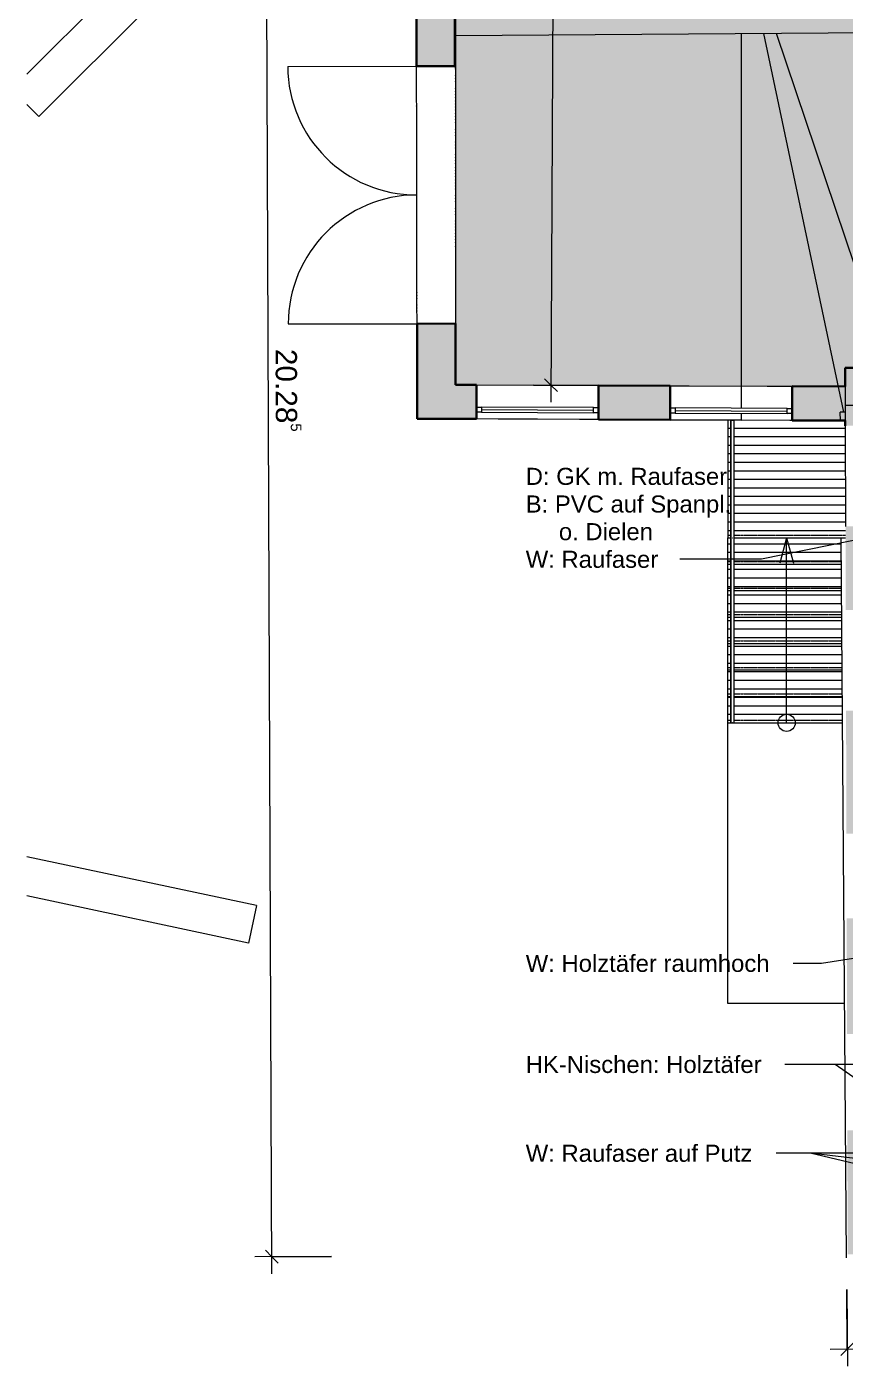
# Model space of a CAD drawing. Header units: millimetres. Extents: x -17984 to 21009, y -19333 to 10906.
# Drawn here: x -17984 to -8395, y -16073 to -370 of the extents above; entities that cross this region are included whole.
import ezdxf

# ---------------------------------------------------------------- set-up
doc = ezdxf.new("R2010")
doc.units = ezdxf.units.MM
doc.linetypes.add('Verdeckt', pattern=[3, 2, -1])
doc.linetypes.add('Über Schnittebene 1', pattern=[1, 0, -1])
for name, color, linetype, lineweight in [('A-ANNO-DIMS', 211, 'Continuous', 9), ('A-ANNO-DIMS-100', 211, 'Continuous', 9), ('A-DETL-GENF', 92, 'Continuous', 9), ('A-DETL-THIN', 151, 'Continuous', 9), ('A-DOOR', 31, 'Continuous', 9), ('A-FLOR', 192, 'Continuous', 9), ('A-FLOR-HRAL', 11, 'Continuous', 9), ('A-GLAZ', 151, 'Continuous', 9), ('A-MASS', 70, 'Continuous', 9), ('A-WALL', 113, 'Continuous', 9), ('A-WALL-PATT', 111, 'Continuous', 35), ('G-ANNO-TEXT', 231, 'Continuous', 9), ('S-STRS', 31, 'Continuous', 9), ('S-STRS-ANNO', 31, 'Continuous', 9)]:
    doc.layers.add(name, color=color, linetype=linetype, lineweight=lineweight)
doc.styles.add('Arial_1', font='arial.ttf', dxfattribs={"height": 250})
doc.styles.add('Arial_2', font='arial.ttf', dxfattribs={"height": 200})
doc.dimstyles.new('2_5mm_-_Arial', dxfattribs={"dimscale": 304.8, "dimtxt": 255.06485, "dimasz": 0.492126, "dimexe": 0.656168, "dimexo": 0.0625, "dimgap": 0.164042, "dimtad": 1, "dimlfac": 0.001, "dimrnd": 0.005, "dimzin": 0, "dimdsep": 46, "dimtxsty": 'Arial_1', "dimblk1": 'OBLIQUE', "dimblk2": 'OBLIQUE', "dimsah": 1, "dimcen": 0.09, "dimdle": 0.656168, "dimazin": 0, "dimtfac": 1, "dimtdec": 4, "dimtix": 1, "dimtmove": 0, "dimatfit": 3, "dimfxl": 2.296588, "dimfxlon": 1, "dimtvp": 1, "dimtolj": 1, "dimtzin": 0, "dimarcsym": 2})
pattern_1 = [(180, (-9770.68, -8530.01), (-1e-14, -100), [])]

# ---------------------------------------------------------------- blocks, each defined once
blk = doc.blocks.new('Fenster 1-flg - Variabel - Fenster 1-flg - Variabel-530779-Erdgeschoss HG')
at = {"layer": 'A-GLAZ'}
for p, q in [((-715, -120), (-715, -60)), ((-715, -60), (-655, -60)), ((-655, -120), (-715, -120)), ((-655, -60), (-655, -120)), ((655, -60), (-655, -60)), ((-655, -90), (655, -90)), ((-655, -120), (655, -120)), ((655, -120), (655, -60)), ((655, -60), (715, -60)), ((715, -120), (655, -120)), ((715, -60), (715, -120))]:
    blk.add_line(p, q, dxfattribs=at)
blk = doc.blocks.new('Drehflügel 2-flg - Variabel - Drehflügel 2-flg - Variabel-530877-Erdgeschoss HG')
at = {"layer": 'A-DOOR'}
for p, q in [((-1509, 1749), (-1509, 239)), ((1509, 1749), (1509, 239))]:
    blk.add_line(p, q, dxfattribs=at)
at = {"layer": 'A-DOOR', "linetype": 'Über Schnittebene 1'}
for p, q in [((-1509, 239), (1509, 239)), ((1509, -211), (-1509, -211))]:
    blk.add_line(p, q, dxfattribs=at)
at = {"layer": 'A-DOOR'}
for centre, start, end in [((-1509, 239), 360, 90), ((1509, 239), 90, 180)]:
    blk.add_arc(centre, 1509, start, end, dxfattribs=at)
blk = doc.blocks.new('Typ des oberen Holms - Oberer Geländerholm_Innen_-623101-Erdgeschoss HG')
at = {"layer": 'A-FLOR-HRAL'}
for p, q in [((-9735, -4982), (-9735, -6355)), ((-9718, -4982), (-9713, -4982)), ((-9695, -6355), (-9695, -4982)), ((-9735, -6355), (-9735, -8530)), ((-9695, -8530), (-9695, -6355))]:
    blk.add_line(p, q, dxfattribs=at)
at = {"layer": 'A-FLOR-HRAL', "flags": 128}
blk.add_lwpolyline([(-9713, -8530), (-9715, -8530), (-9717, -8530)], dxfattribs=at)
at = {"layer": 'A-FLOR-HRAL'}
blk.add_open_spline([(-9717, -6360), (-9717, -6360), (-9715, -6360), (-9714, -6360), (-9713, -6360)], degree=3, dxfattribs=at)
blk = doc.blocks.new('Typ des oberen Holms - Oberer Geländerholm_Innen_-V1-Erdgeschoss HG')
at = {"layer": 'A-FLOR-HRAL'}
for p, q in [((-9735, -4982), (-9695, -4982)), ((-9735, -6360), (-9735, -4982)), ((-9695, -6360), (-9695, -4982)), ((-9735, -8530), (-9735, -6360)), ((-9695, -8530), (-9695, -6360)), ((-9735, -8530), (-9695, -8530))]:
    blk.add_line(p, q, dxfattribs=at)
blk = doc.blocks.new('DIMBLOCK1-Erdgeschoss HG')
at = {"layer": 'A-ANNO-DIMS-100'}
for p, q in [((-11798, 5246), (-11843, -4772)), ((-12499, 5049), (-11599, 5045)), ((-11799, 5046), (-12499, 5049)), ((-11142, -4575), (-12042, -4571)), ((-11842, -4572), (-11142, -4575))]:
    blk.add_line(p, q, dxfattribs=at)
at = {"layer": 'A-ANNO-DIMS-100', "lineweight": 25}
for p, q in [((-11799, 5046), (-11874, 5121)), ((-11799, 5046), (-11724, 4970)), ((-11842, -4572), (-11917, -4497)), ((-11842, -4572), (-11767, -4647))]:
    blk.add_line(p, q, dxfattribs=at)
at = {"layer": 'A-ANNO-DIMS-100', "color": 0, "insert": (-12208, -101), "char_height": 250, "width": 814.16, "attachment_point": 1, "rotation": 89.7438, "line_spacing_factor": 0.941778, "style": 'Arial_1'}
blk.add_mtext('9.62', dxfattribs=at)
blk = doc.blocks.new('_Oblique')
at = {"color": 0, "linetype": 'ByBlock', "lineweight": -2}
blk.add_line((-0.5, -0.5), (0.5, 0.5), dxfattribs=at)
blk = doc.blocks.new('DIMBLOCK24-Erdgeschoss HG')
at = {"layer": 'A-ANNO-DIMS-100'}
for p, q in [((-8376, -15173), (-8369, -16073)), ((-8370, -15873), (-8376, -15173)), ((3746, -15083), (3752, -15983)), ((3751, -15783), (3746, -15083)), ((-8570, -15875), (3751, -15783))]:
    blk.add_line(p, q, dxfattribs=at)
at = {"layer": 'A-ANNO-DIMS-100', "lineweight": 25}
for p, q in [((-8370, -15873), (-8296, -15798)), ((3751, -15783), (3676, -15859)), ((3751, -15783), (3825, -15708)), ((-8370, -15873), (-8445, -15949))]:
    blk.add_line(p, q, dxfattribs=at)
at = {"layer": 'A-ANNO-DIMS-100', "color": 0, "insert": (-2749, -15445), "char_height": 250, "width": 1046.78, "attachment_point": 1, "rotation": 0.4256, "line_spacing_factor": 0.941778, "style": 'Arial_1'}
blk.add_mtext('12.12', dxfattribs=at)
blk = doc.blocks.new('DIMBLOCK25-Erdgeschoss HG')
at = {"layer": 'A-ANNO-DIMS-100'}
for p, q in [((-15113, -14989), (-15193, 5694)), ((-14493, 5497), (-15393, 5493)), ((-15193, 5494), (-14493, 5497)), ((-14414, -14786), (-15314, -14790)), ((-15114, -14789), (-14414, -14786))]:
    blk.add_line(p, q, dxfattribs=at)
at = {"layer": 'A-ANNO-DIMS-100', "lineweight": 25}
for p, q in [((-15193, 5494), (-15268, 5569)), ((-15193, 5494), (-15117, 5419)), ((-15114, -14789), (-15189, -14714)), ((-15114, -14789), (-15039, -14864))]:
    blk.add_line(p, q, dxfattribs=at)
at = {"layer": 'A-ANNO-DIMS-100', "color": 0, "insert": (-14769, -4145), "char_height": 250, "width": 1202.88, "attachment_point": 1, "rotation": 270.2224, "line_spacing_factor": 0.941778, "style": 'Arial_1'}
blk.add_mtext('20.28\\A2\\H0.5x;\\S5^  ;\\H2x;', dxfattribs=at)

msp = doc.modelspace()

# ---------------------------------------------------------------- hatches: boundary and pattern name
at = {"layer": 'A-DETL-GENF', "transparency": 33554534}
h = msp.add_hatch(color=33, dxfattribs=at)
h.paths.add_polyline_path([(-7735.425, -4804.526), (3057.983, -4688.889), (3057.983, -1444.998), (11628.983, -1444.998), (11628.983, 4911.993), (-8363.017, 4799.465), (-8363.017, 5050.993), (-12960.228, 5050.993), (-12960.228, -4566.95), (-8396.092, -4587.358), (-8396.755, -4370.015), (-7736.758, -4368)], flags=0)
h.paths.add_polyline_path([(3582.983, -326.572), (3582.983, 38.993), (4333.926, 38.993), (4333.926, -326.572)], flags=0)
h.paths.add_polyline_path([(-2358.794, -289.22), (-2358.794, -99.22), (-2198.794, -99.22), (-2198.794, -289.22)], flags=0)
h.paths.add_polyline_path([(-3978.794, -289.22), (-4138.794, -289.22), (-4138.794, -99.22), (-3978.794, -99.22)], flags=0)
h.paths.add_polyline_path([(-6162.512, -284.22), (-6162.512, -91.72), (-5993.794, -91.72), (-5993.794, -284.22)], flags=0)
h.paths.add_polyline_path([(-8158.794, -279.22), (-8158.794, -89.22), (-7998.794, -89.22), (-7998.794, -279.22)], flags=0)
h.paths.add_polyline_path([(1255.937, -263.504), (1095.937, -263.504), (1095.937, -73.504), (1255.937, -73.504)], flags=0)
h.paths.add_polyline_path([(-594.063, -263.504), (-594.063, -73.504), (-434.063, -73.504), (-434.063, -263.504)], flags=0)
h.paths.add_polyline_path([(2385.767, -248.958), (2225.767, -248.958), (2225.767, -58.958), (2385.767, -58.958)], flags=0)
h.paths.add_polyline_path([(-10513.794, -231.72), (-10673.794, -231.72), (-10673.794, -91.72), (-10513.794, -91.72)], flags=0)
h.paths.add_polyline_path([(6783.81, -215.617), (6783.81, -55.617), (7003.81, -55.617), (7003.81, -215.617)], flags=0)
h.paths.add_polyline_path([(5883.29, -101.705), (5783.29, -101.705), (5783.29, 18.295), (5883.29, 18.295)], flags=0)
at = {"layer": 'A-WALL-PATT', "lineweight": 9, "transparency": 33554585}
h = msp.add_hatch(color=256, dxfattribs=at)
h.paths.add_polyline_path([(-12960.228, -4566.95), (-12961.555, -3849.775), (-13411.554, -3850.607), (-13410.233, -4564.938)], flags=0)
h.paths.add_polyline_path([(-13417.136, -832.353), (-12967.137, -831.521), (-12969.569, 483.477), (-13419.569, 482.644)], flags=0)
h.paths.add_polyline_path([(-13423.157, 2422.641), (-12973.157, 2423.473), (-12975.127, 3488.471), (-13425.126, 3487.639)], flags=0)
h.paths.add_polyline_path([(-13427.642, 4847.637), (-12977.643, 4848.469), (-12979.219, 5700.993), (-13429.22, 5700.993)], flags=0)
h = msp.add_hatch(color=256, dxfattribs=at)
h.paths.add_polyline_path([(-8365.017, -14763.007), (-7705.022, -14760.446), (-7709.464, -13305.824), (-8369.461, -13307.84)], flags=0)
h.paths.add_polyline_path([(-8372.912, -12177.845), (-7712.915, -12175.829), (-7717.051, -10821.446), (-8377.048, -10823.462), (-8376.272, -11077.595)], flags=0)
h.paths.add_polyline_path([(-8380.087, -9828.231), (-7720.09, -9826.216), (-7724.488, -8385.965), (-8384.485, -8387.981), (-8381.955, -9216.498)], flags=0)
h.paths.add_polyline_path([(-8388.089, -7207.986), (-7728.092, -7205.971), (-7731.084, -6225.976), (-8391.081, -6227.991)], flags=0)
h.paths.add_polyline_path([(-8394.685, -5047.997), (-7734.688, -5045.981), (-7736.758, -4368), (-8396.755, -4370.015), (-8394.87, -4987.367)], flags=0)
h = msp.add_hatch(color=256, dxfattribs=at)
h.paths.add_polyline_path([(-8394.87, -4987.367), (-8396.092, -4587.358), (-9014.367, -4584.593), (-9016.156, -4984.589), (-8396.092, -4987.362)], flags=0)
h.paths.add_polyline_path([(-10446.141, -4978.195), (-10444.353, -4578.199), (-11283.81, -4574.446), (-11285.599, -4974.442)], flags=0)
h.paths.add_polyline_path([(-12715.584, -4968.048), (-12713.796, -4568.052), (-13410.233, -4564.938), (-13409.493, -4964.945), (-12943.587, -4967.028)], flags=0)
at = {"layer": 'S-STRS'}
h = msp.add_hatch(dxfattribs=at)
h.set_pattern_fill('FP_2', color=256, style=0, pattern_type=2)
h.set_pattern_definition([(180, (-9080.69, -5674.12), (-1e-14, -100), [])])
h.paths.add_polyline_path([(-8390.678, -6360.007), (-8395.407, -4988.214), (-9695.278, -4982.402), (-9695.278, -6360.007), (-8390.99, -6360.007)], flags=0)
h.paths.add_polyline_path([(-9735.278, -6360.007), (-9735.278, -4982.223), (-9770.678, -4982.065), (-9770.678, -6360.007)], flags=0)
h = msp.add_hatch(dxfattribs=at)
h.set_pattern_fill('FP_3', color=256, style=0, pattern_type=2)
h.set_pattern_definition(pattern_1)
h.paths.add_polyline_path([(-8438.768, -6670.007), (-8441.07, -6360.007), (-9695.278, -6360.007), (-9695.278, -6670.007), (-8452.006, -6670.007)], flags=0)
h.paths.add_polyline_path([(-9735.278, -6670.007), (-9735.278, -6360.007), (-9770.678, -6360.007), (-9770.678, -6670.007)], flags=0)
h = msp.add_hatch(dxfattribs=at)
h.set_pattern_fill('FP_3', color=256, style=0, pattern_type=2)
h.set_pattern_definition(pattern_1)
h.paths.add_polyline_path([(-8452.006, -6980.007), (-8436.465, -6980.007), (-8438.768, -6670.007), (-9695.278, -6670.007), (-9695.278, -6980.007), (-9163.329, -6980.007)], flags=0)
h.paths.add_polyline_path([(-9770.678, -6980.007), (-9735.278, -6980.007), (-9735.278, -6670.007), (-9770.678, -6670.007)], flags=0)
h = msp.add_hatch(dxfattribs=at)
h.set_pattern_fill('FP_3', color=256, style=0, pattern_type=2)
h.set_pattern_definition(pattern_1)
h.paths.add_polyline_path([(-8434.163, -7290.007), (-8436.465, -6980.007), (-9695.278, -6980.007), (-9695.278, -7290.007), (-8452.006, -7290.007)], flags=0)
h.paths.add_polyline_path([(-9770.678, -7290.007), (-9735.278, -7290.007), (-9735.278, -6980.007), (-9770.678, -6980.007)], flags=0)
h = msp.add_hatch(dxfattribs=at)
h.set_pattern_fill('FP_3', color=256, style=0, pattern_type=2)
h.set_pattern_definition(pattern_1)
h.paths.add_polyline_path([(-9735.278, -7600.007), (-9735.278, -7290.007), (-9770.678, -7290.007), (-9770.678, -7600.007)], flags=0)
h.paths.add_polyline_path([(-9695.278, -7600.007), (-8431.86, -7600.007), (-8434.163, -7290.007), (-9695.278, -7290.007), (-9695.278, -7355.401)], flags=0)
h = msp.add_hatch(dxfattribs=at)
h.set_pattern_fill('FP_3', color=256, style=0, pattern_type=2)
h.set_pattern_definition(pattern_1)
h.paths.add_polyline_path([(-8432.819, -7910.007), (-8429.557, -7910.007), (-8432.819, -7600.007), (-9695.278, -7600.007), (-9695.278, -7910.007), (-8452.006, -7910.007)], flags=0)
h.paths.add_polyline_path([(-9735.278, -7910.007), (-9735.278, -7600.007), (-9770.678, -7600.007), (-9770.678, -7910.007)], flags=0)
h = msp.add_hatch(dxfattribs=at)
h.set_pattern_fill('FP_3', color=256, style=0, pattern_type=2)
h.set_pattern_definition(pattern_1)
h.paths.add_polyline_path([(-8432.819, -8220.007), (-8427.255, -8220.007), (-8429.557, -7910.007), (-9695.278, -7910.007), (-9695.278, -8220.007), (-8452.006, -8220.007)], flags=0)
h.paths.add_polyline_path([(-9735.278, -8220.007), (-9735.278, -7910.007), (-9770.678, -7910.007), (-9770.678, -8220.007)], flags=0)
h = msp.add_hatch(dxfattribs=at)
h.set_pattern_fill('FP_3', color=256, style=0, pattern_type=2)
h.set_pattern_definition(pattern_1)
h.paths.add_polyline_path([(-8424.952, -8530.007), (-8427.255, -8220.007), (-9695.278, -8220.007), (-9695.278, -8530.007), (-8452.006, -8530.007)], flags=0)
h.paths.add_polyline_path([(-9770.678, -8530.007), (-9735.278, -8530.007), (-9735.278, -8220.007), (-9770.678, -8220.007)], flags=0)

# ---------------------------------------------------------------- linework, layer by layer
at = {"layer": 'A-DETL-THIN'}
for p, q in [((-12960.228, 5050.993), (-12960.228, -4566.95)), ((-8396.755, -4370.015), (-7736.758, -4368)), ((-8396.092, -4587.358), (-8396.755, -4370.015)), ((-12960.228, -4566.95), (-8396.092, -4587.358))]:
    msp.add_line(p, q, dxfattribs=at)
at = {"layer": 'A-FLOR'}
for p, q in [((-13409.492, -4964.945), (-13420.002, 717.347)), ((-7735.425, -4804.526), (-8395.407, -4811.597)), ((-9609.716, -4981.935), (-13409.492, -4964.945)), ((-9016.156, -4984.589), (-9609.717, -4981.935)), ((-8394.685, -5047.997), (-8391.081, -6227.991)), ((-9770.678, -11820.007), (-9770.678, -8530.007)), ((-8400.515, -11820.007), (-9770.678, -11820.007))]:
    msp.add_line(p, q, dxfattribs=at)
at = {"layer": 'A-FLOR', "lineweight": 18}
for p, q in [((-9609.717, -4841.934), (-9609.718, -451.48)), ((-9351.153, -449.742), (-8415.911, -4887.528)), ((-7735.425, -4804.526), (-9198.078, -448.714)), ((-9609.716, -4981.935), (-9609.716, -4901.934))]:
    msp.add_line(p, q, dxfattribs=at)
at = {"layer": 'A-MASS'}
for p, q in [((-12962.051, 164.218), (-12962.051, -474.007)), ((2549.037, -369.774), (-12960.228, -473.995)), ((-12960.228, -473.995), (-12962.051, -474.007)), ((-8395.175, -4887.415), (-8452.006, -4887.726)), ((-8451.268, -4987.115), (-8452.006, -4887.726)), ((-8378.348, -14804.443), (-8441.07, -6360.007))]:
    msp.add_line(p, q, dxfattribs=at)
at = {"layer": 'A-WALL', "color": 7, "lineweight": 35}
for p, q in [((-13419.569, 482.644), (-13417.136, -832.353)), ((-12967.137, -831.521), (-12969.569, 483.477)), ((-13417.136, -832.353), (-12967.137, -831.521)), ((-12961.555, -3849.775), (-13411.554, -3850.607)), ((-13411.554, -3850.607), (-13409.493, -4964.945)), ((-12960.228, -4566.95), (-12961.555, -3849.775)), ((-12715.584, -4968.048), (-12713.796, -4568.052)), ((-11283.81, -4574.446), (-11285.599, -4974.442)), ((-10446.141, -4978.195), (-10444.353, -4578.199)), ((-9014.367, -4584.593), (-9016.156, -4984.589)), ((-13409.493, -4964.945), (-12715.584, -4968.048)), ((-11285.599, -4974.442), (-10446.141, -4978.195)), ((-9016.156, -4984.589), (-8394.87, -4987.367)), ((-8394.87, -4987.367), (-8394.685, -5047.997))]:
    msp.add_line(p, q, dxfattribs=at)
at = {"layer": 'A-WALL'}
for p, q in [((-16997.009, 60.396), (-17983.931, -926.525)), ((-16556.017, -135.007), (-17842.952, -1421.942)), ((-17842.952, -1421.942), (-17983.931, -1280.963)), ((-12713.796, -4568.052), (-11283.81, -4574.446)), ((-10444.353, -4578.199), (-9014.367, -4584.593)), ((-8396.092, -4587.358), (-8394.87, -4987.367)), ((-11285.599, -4974.442), (-12715.584, -4968.048)), ((-10446.141, -4978.195), (-9609.717, -4981.935)), ((-15294.457, -10671.841), (-17983.931, -10100.176)), ((-15388.017, -11112.007), (-17983.931, -10560.229)), ((-15294.457, -10671.841), (-15388.017, -11112.007))]:
    msp.add_line(p, q, dxfattribs=at)
at = {"layer": 'A-WALL', "color": 27, "lineweight": 35}
for p, q in [((-7736.758, -4368), (-8396.755, -4370.015)), ((-8396.755, -4370.015), (-8396.092, -4587.358)), ((-12713.796, -4568.052), (-12960.228, -4566.95)), ((-10444.353, -4578.199), (-11283.81, -4574.446)), ((-8396.092, -4587.358), (-9014.367, -4584.593))]:
    msp.add_line(p, q, dxfattribs=at)
at = {"layer": 'G-ANNO-TEXT', "color": 1}
for p, q in [((-4696.685, -5653.245), (-9374.591, -6612.919)), ((-9374.591, -6612.919), (-10333.862, -6612.919)), ((-6457.591, -11011.704), (-8672.798, -11350.285)), ((-8997.591, -11350.285), (-9004.331, -11350.285)), ((-8672.798, -11350.285), (-8997.591, -11350.285)), ((-9096.591, -12535.32), (-9103.55, -12535.32)), ((-8510.808, -12535.32), (-9096.591, -12535.32)), ((-7981.455, -12535.32), (-9096.591, -12535.32)), ((-5808.891, -14439.904), (-8510.808, -12535.32)), ((-9195.591, -13576.53), (-9202.768, -13576.53)), ((-8805.475, -13576.53), (-9195.591, -13576.53)), ((-8805.475, -13576.53), (-9195.591, -13576.53)), ((-4660.199, -13576.53), (-9195.591, -13576.53)), ((-6655.591, -14084.53), (-8805.475, -13576.53)), ((-7728.383, -13701.795), (-8805.475, -13576.53))]:
    msp.add_line(p, q, dxfattribs=at)
at = {"layer": 'S-STRS'}
for p, q in [((-9770.678, -4982.065), (-9770.678, -6360.007)), ((-9735.278, -4982.223), (-9770.678, -4982.065)), ((-8394.867, -4988.217), (-9695.278, -4982.402)), ((-9770.678, -6360.007), (-9735.278, -6360.007)), ((-9770.678, -6670.007), (-9770.678, -6360.007)), ((-9695.278, -6360.007), (-8390.678, -6360.007)), ((-9770.678, -6980.007), (-9770.678, -6670.007)), ((-9770.678, -6670.007), (-9735.278, -6670.007)), ((-9695.278, -6670.007), (-8438.768, -6670.007)), ((-9770.678, -7290.007), (-9770.678, -6980.007)), ((-9770.678, -6980.007), (-9735.278, -6980.007)), ((-9695.278, -6980.007), (-8436.465, -6980.007)), ((-9770.678, -7600.007), (-9770.678, -7290.007)), ((-9770.678, -7290.007), (-9735.278, -7290.007)), ((-9695.278, -7290.007), (-8434.163, -7290.007)), ((-9770.678, -7910.007), (-9770.678, -7600.007)), ((-9770.678, -7600.007), (-9735.278, -7600.007)), ((-9695.278, -7600.007), (-8431.86, -7600.007)), ((-9770.678, -8220.007), (-9770.678, -7910.007)), ((-9770.678, -7910.007), (-9735.278, -7910.007)), ((-9695.278, -7910.007), (-8429.557, -7910.007)), ((-9770.678, -8530.007), (-9770.678, -8220.007)), ((-9770.678, -8220.007), (-9735.278, -8220.007)), ((-9695.278, -8220.007), (-8427.255, -8220.007)), ((-9770.678, -8530.007), (-9735.278, -8530.007)), ((-9695.278, -8530.007), (-8424.952, -8530.007))]:
    msp.add_line(p, q, dxfattribs=at)
at = {"layer": 'S-STRS', "linetype": 'Verdeckt'}
for p, q in [((-9770.678, -6330.007), (-9735.278, -6330.007)), ((-9695.278, -6330.007), (-8390.77, -6330.007)), ((-9770.678, -6640.007), (-9735.278, -6640.007)), ((-9695.278, -6640.007), (-8438.991, -6640.007)), ((-9770.678, -6950.007), (-9735.278, -6950.007)), ((-9695.278, -6950.007), (-8436.688, -6950.007)), ((-9770.678, -7260.007), (-9735.278, -7260.007)), ((-9695.278, -7260.007), (-8434.385, -7260.007)), ((-9770.678, -7570.007), (-9735.278, -7570.007)), ((-9695.278, -7570.007), (-8432.083, -7570.007)), ((-9770.678, -7880.007), (-9735.278, -7880.007)), ((-9695.278, -7880.007), (-8429.78, -7880.007)), ((-9770.678, -8190.007), (-9735.278, -8190.007)), ((-9695.278, -8190.007), (-8427.478, -8190.007)), ((-9770.678, -8500.007), (-9735.278, -8500.007)), ((-9695.278, -8500.007), (-8425.175, -8500.007))]:
    msp.add_line(p, q, dxfattribs=at)
at = {"layer": 'S-STRS-ANNO'}
for p, q in [((-9080.678, -6360.007), (-9161.063, -6660.007)), ((-9080.678, -6670.007), (-9080.678, -6360.007)), ((-9080.678, -6360.007), (-9000.293, -6660.007)), ((-9080.678, -6980.007), (-9080.678, -6670.007)), ((-9080.678, -7290.007), (-9080.678, -6980.007)), ((-9080.678, -7600.007), (-9080.678, -7290.007)), ((-9080.678, -7910.007), (-9080.678, -7600.007)), ((-9080.678, -8220.007), (-9080.678, -7910.007)), ((-9080.678, -8530.007), (-9080.678, -8220.007))]:
    msp.add_line(p, q, dxfattribs=at)
msp.add_circle((-9080.678, -8530.007), 100, dxfattribs=at)

# ---------------------------------------------------------------- block references
at = {"layer": 'A-DOOR', "rotation": 90.10597185268334}
msp.add_blockref('Drehflügel 2-flg - Variabel - Drehflügel 2-flg - Variabel-530877-Erdgeschoss HG', (-13174.911, -2341.037), dxfattribs=at)
at = {"layer": 'A-FLOR-HRAL'}
for name in ['Typ des oberen Holms - Oberer Geländerholm_Innen_-623101-Erdgeschoss HG', 'Typ des oberen Holms - Oberer Geländerholm_Innen_-V1-Erdgeschoss HG']:
    msp.add_blockref(name, (0, 0), dxfattribs=at)
at = {"layer": 'A-GLAZ', "rotation": 359.7438133801282}
for p in [(-11999.697, -4771.247), (-9730.254, -4781.394)]:
    msp.add_blockref('Fenster 1-flg - Variabel - Fenster 1-flg - Variabel-530779-Erdgeschoss HG', p, dxfattribs=at)

# ---------------------------------------------------------------- texts
at = {"layer": 'G-ANNO-TEXT', "color": 1, "char_height": 200, "attachment_point": 1, "style": 'Arial_2'}
for s, insert, width in [('D: GK m. Raufaser', (-12137.791, -5540.575), 2926.15938), ('B: PVC auf Spanpl. ', (-12137.791, -5864.689), 3094.51375), ('     o. Dielen', (-12137.791, -6188.804), 1851.89812), ('W: Raufaser', (-12137.791, -6512.919), 1940.08375), ('W: Holztäfer raumhoch', (-12137.791, -11250.285), 3551.47563), ('HK-Nischen: Holztäfer', (-12137.791, -12435.32), 3431.2225), ('W: Raufaser auf Putz', (-12137.791, -13476.53), 3310.96938)]:
    msp.add_mtext(s, dxfattribs=dict(at, insert=insert, width=width))

# ---------------------------------------------------------------- dimensions: what is measured, and where the dimension line sits
at = {"layer": 'A-ANNO-DIMS'}
dim = msp.add_linear_dim(base=(-15192.687, 5494.146), p1=(-14413.958, -14786.488), p2=(-14492.693, 5496.863), angle=270.2224057, text='\\A1;20.28\\Q;{\\A1;{\\H0.5x;\\S5^ ;}}', dimstyle='2_5mm_-_Arial', override={"dimpost": '<>', "dimfxl": 20283.503625}, dxfattribs=at)
dim.commit()
dim.dimension.update_dxf_attribs({"geometry": 'DIMBLOCK25-Erdgeschoss HG', "text_midpoint": (-14975.678, -4646.84)})
for base, p1, p2, angle, override, picture, middle in [((-11841.913, -4571.95), (-12498.902, 5048.93), (-11141.92, -4575.08), 89.7438134, {"dimpost": '<>', "dimfxl": 9719.206135}, 'DIMBLOCK1-Erdgeschoss HG', (-11998.052, 237.719)), ((3750.91, -15783.284), (-8375.608, -15173.336), (3745.711, -15083.303), 0.4255643, {"dimpost": '<>', "dimfxl": 12121.653416}, 'DIMBLOCK24-Erdgeschoss HG', (-2311.053, -15652.793))]:
    dim = msp.add_linear_dim(base=base, p1=p1, p2=p2, angle=angle, dimstyle='2_5mm_-_Arial', override=override, dxfattribs=at)
    dim.commit()
    dim.dimension.update_dxf_attribs({"geometry": picture, "text_midpoint": middle})

doc.saveas('drawing.dxf')
